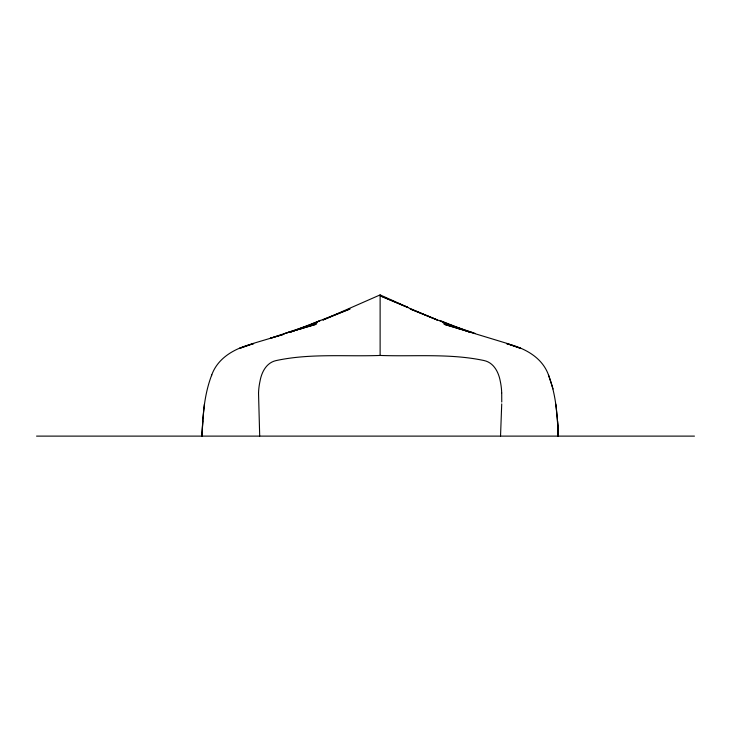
<?xml version="1.0" encoding="UTF-8"?>
<svg xmlns="http://www.w3.org/2000/svg" width="731" height="731" viewBox="0 0 731 731"><rect width="100%" height="100%" fill="white"/><g stroke="black" fill="none" stroke-linecap="round" stroke-linejoin="round"><path stroke-width="1.1" d="M501.758 402.032L501.704 392.94M501.722 403.923L500.534 436.115M202.176 436.115C202.679 415.436 204.269 394.375 211.762 374.893C218.24 356.966 236.168 347.773 253.675 343.597L239.604 348.349L253.465 343.332L284.103 334.195L270.232 338.316L317.254 322.572L290.39 332.157L350.03 308.957L322.892 320.032L380.12 294.904L407.816 307.349L380.12 295.781L437.339 320.032L410.201 308.957L453.796 326.519M258.527 392.94L259.697 436.115M202.715 420.919L204.424 404.124M211.497 375.679L211.762 374.893M306.444 326.519L320.617 320.397M301.428 328.703L304.48 327.387M306.517 326.519L318.734 321.265M285.191 333.354L316.167 324.272L286.954 332.788M501.694 392.94A69.536 67.38 0 0 0 500.278 381.216C498.624 372.198 493.781 362.567 483.968 360.529C449.94 353.274 414.641 356.701 380.12 355.449C345.498 356.746 310.063 353.192 275.952 360.621C266.322 362.759 261.561 372.298 260.008 381.226A69.536 67.38 0 0 0 258.536 392.94M36.55 436.115L694.45 436.115M475.04 333.354L444.064 324.272L506.766 343.332L520.636 348.349L506.565 343.597C524.063 347.773 541.991 356.966 548.469 374.893L548.734 375.679C556.044 394.923 557.561 415.711 558.055 436.115L557.515 420.992L555.807 404.124M473.277 332.788L442.986 322.572L469.841 332.157L439.614 320.397M441.497 321.265L458.803 328.703M548.469 374.893L553.038 388.956M380.12 294.885L380.12 355.449M202.725 420.992L202.012 436.115L202.725 420.992M558.228 436.115L557.515 420.992L558.219 436.115"/></g></svg>
